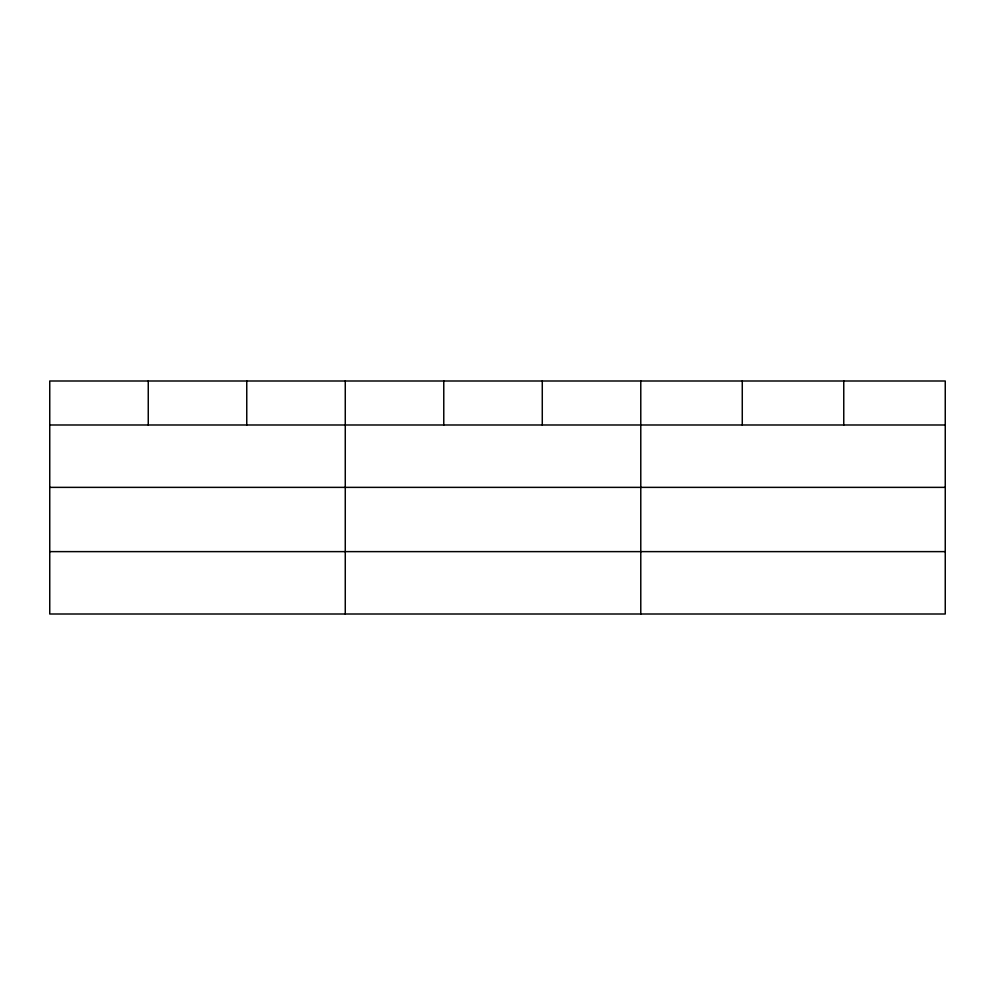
<?xml version="1.0" encoding="UTF-8"?>
<svg xmlns="http://www.w3.org/2000/svg" width="995" height="995" viewBox="0 0 995 995"><rect width="100%" height="100%" fill="white"/><g stroke="black" fill="none" stroke-linecap="round" stroke-linejoin="round"><path stroke-width="1.49" d="M945.25 487.363L945.25 380.998L49.75 380.998L49.75 614.002L945.25 614.002L945.25 487.363L49.75 487.363M49.75 424.989L945.25 424.989M49.75 551.628L945.25 551.628M843.76 380.998L843.76 424.989M742.27 380.998L742.27 424.989M640.78 380.998L640.78 614.002M542.275 380.998L542.275 424.989M443.77 380.998L443.77 424.989M345.265 380.998L345.265 614.002M246.76 380.998L246.76 424.989M148.255 380.998L148.255 424.989"/></g></svg>
